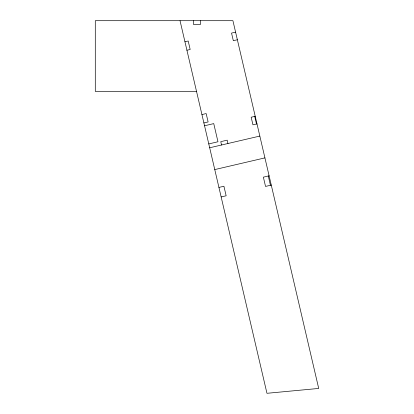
<?xml version="1.0" encoding="UTF-8"?>
<svg xmlns="http://www.w3.org/2000/svg" width="414" height="414" viewBox="0 0 414 414"><rect width="100%" height="100%" fill="white"/><g stroke="black" fill="none" stroke-linecap="round" stroke-linejoin="round"><path stroke-width="0.62" d="M184.949 41.778L188.199 41.017L190.176 49.478L186.926 50.239M235.592 32.147L231.545 33.094L233.32 40.696L237.367 39.754M201.934 114.564L206.162 113.576L208.113 121.949L203.885 122.932M204.542 125.763L213.743 123.615L217.976 141.764L208.78 143.912M255.215 116.272L251.169 117.219L252.944 124.821L256.99 123.874M209.681 147.772L259.832 136.071M214.768 169.585L264.924 157.884M218.928 187.413L223.922 186.248L226.147 195.781L221.148 196.95M269.105 175.815L263.371 177.156L265.54 186.429L271.268 185.094M196.531 91.406L95.292 91.406L95.292 20.7L232.922 20.7L318.708 388.441L266.958 393.3L180.033 20.7M254.719 116.391L256.494 123.993M268.282 176.012L270.451 185.286M227.948 143.508L227.172 140.17L220.766 141.66L221.542 145.003M200.516 20.7L200.516 24.416L193.431 24.416L193.431 20.7"/></g></svg>
